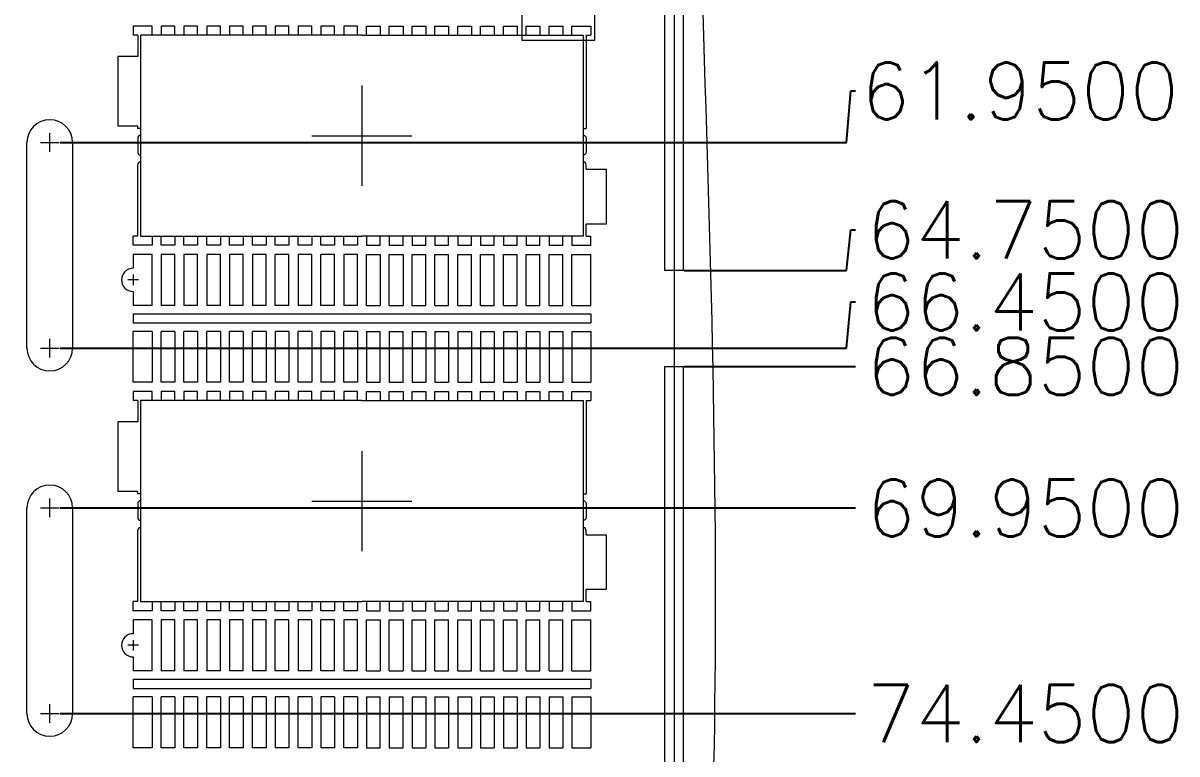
# Model space of a CAD drawing. Extents: x -683 to -626, y -6 to 110.
# Drawn here: x -651.77 to -626.48, y 17.31 to 33.31 of the extents above; entities that cross this region are included whole.
import ezdxf

# ---------------------------------------------------------------- set-up
doc = ezdxf.new("R2010")
doc.units = 0
doc.linetypes.add('CENTER', pattern=[50.8, 31.75, -6.35, 6.35, -6.35])
doc.linetypes.add('PHANTOM', pattern=[63.5, 31.75, -6.35, 6.35, -6.35, 6.35, -6.35])
doc.layers.get('Defpoints').update_dxf_attribs({"lineweight": 0})
for name, color, linetype, lineweight in [('CEN', 3, 'CENTER', 0), ('D Frame', 7, 'Continuous', 0), ('dim', 255, 'Continuous', 0), ('hid', 5, 'Continuous', 0), ('PKG', 6, 'PHANTOM', 9)]:
    doc.layers.add(name, color=color, linetype=linetype, lineweight=lineweight)
doc.styles.add('BZ', font='simplex.shx')
doc.dimstyles.new('St2.ZB3', dxfattribs={"dimtxt": 1.25, "dimasz": 0.05, "dimexe": 0.03, "dimexo": 0.02, "dimgap": 0.03, "dimtad": 0, "dimdec": 4, "dimzin": 0, "dimdsep": 46, "dimtxsty": 'BZ', "dimcen": 0.03, "dimclrd": 7, "dimclre": 1, "dimadec": 0, "dimazin": 0, "dimtfac": 1, "dimtdec": 4, "dimtmove": 0, "dimatfit": 3, "dimfxl": 1, "dimtolj": 1, "dimtzin": 0, "dimarcsym": 0})

# ---------------------------------------------------------------- blocks, each defined once
blk = doc.blocks.new('*D53')
at = {"layer": 'Defpoints', "color": 0, "lineweight": 0, "transparency": 16777216}
for p in [(623.033, 388.95), (633.703, 311.366), (633.703, 297.012)]:
    blk.add_point(p, dxfattribs=at)
at = {"layer": 'dim', "color": 1, "lineweight": -2, "transparency": 16777216}
blk.add_line((633.703, 311.346), (633.703, 297.012), dxfattribs=at)
at = {"layer": 'dim', "color": 0, "transparency": 16777216, "insert": (633.703, 293.41), "char_height": 1.25, "attachment_point": 5, "rotation": 90, "style": 'BZ'}
blk.add_mtext('\\A1;10.6700', dxfattribs=at)
blk = doc.blocks.new('*D54')
at = {"layer": 'Defpoints', "color": 0, "lineweight": 0, "transparency": 16777216}
for p in [(623.033, 388.95), (639.053, 304.965), (639.053, 297.012)]:
    blk.add_point(p, dxfattribs=at)
at = {"layer": 'dim', "color": 1, "lineweight": -2, "transparency": 16777216}
blk.add_line((639.053, 304.945), (639.053, 297.012), dxfattribs=at)
at = {"layer": 'dim', "color": 0, "transparency": 16777216, "insert": (639.053, 293.41), "char_height": 1.25, "attachment_point": 5, "rotation": 90, "style": 'BZ'}
blk.add_mtext('\\A1;16.0200', dxfattribs=at)
blk = doc.blocks.new('*D55')
at = {"layer": 'Defpoints', "color": 0, "lineweight": 0, "transparency": 16777216}
for p in [(623.033, 388.95), (643.053, 305.11), (643.053, 297.012)]:
    blk.add_point(p, dxfattribs=at)
at = {"layer": 'dim', "color": 1, "lineweight": -2, "transparency": 16777216}
blk.add_line((643.053, 305.09), (643.053, 297.012), dxfattribs=at)
at = {"layer": 'dim', "color": 0, "transparency": 16777216, "insert": (643.053, 293.291), "char_height": 1.25, "attachment_point": 5, "rotation": 90, "style": 'BZ'}
blk.add_mtext('\\A1;20.0200', dxfattribs=at)
blk = doc.blocks.new('*D80')
at = {"layer": 'Defpoints', "color": 0, "lineweight": 0, "transparency": 16777216}
for p in [(623.033, 388.95), (649.868, 328.13), (632.418, 327)]:
    blk.add_point(p, dxfattribs=at)
at = {"layer": 'dim', "color": 1, "lineweight": -2, "transparency": 16777216}
for p, q in [((649.668, 327), (649.768, 328.13)), ((649.768, 328.13), (649.868, 328.13)), ((632.438, 327), (649.668, 327))]:
    blk.add_line(p, q, dxfattribs=at)
at = {"layer": 'dim', "color": 0, "transparency": 16777216, "insert": (653.469, 328.13), "char_height": 1.25, "attachment_point": 5, "style": 'BZ'}
blk.add_mtext('\\A1;61.9500', dxfattribs=at)
blk = doc.blocks.new('*D81')
at = {"layer": 'Defpoints', "color": 0, "lineweight": 0, "transparency": 16777216}
for p in [(623.033, 388.95), (649.868, 325.088), (646.093, 324.2)]:
    blk.add_point(p, dxfattribs=at)
at = {"layer": 'dim', "color": 1, "lineweight": -2, "transparency": 16777216}
for p, q in [((649.668, 324.2), (649.768, 325.088)), ((649.768, 325.088), (649.868, 325.088)), ((646.113, 324.2), (649.668, 324.2))]:
    blk.add_line(p, q, dxfattribs=at)
at = {"layer": 'dim', "color": 0, "transparency": 16777216, "insert": (653.589, 325.088), "char_height": 1.25, "attachment_point": 5, "style": 'BZ'}
blk.add_mtext('\\A1;64.7500', dxfattribs=at)
blk = doc.blocks.new('*D82')
at = {"layer": 'Defpoints', "color": 0, "lineweight": 0, "transparency": 16777216}
for p in [(623.033, 388.95), (649.868, 323.511), (632.418, 322.5)]:
    blk.add_point(p, dxfattribs=at)
at = {"layer": 'dim', "color": 1, "lineweight": -2, "transparency": 16777216}
for p, q in [((649.668, 322.5), (649.768, 323.511)), ((649.768, 323.511), (649.868, 323.511)), ((632.438, 322.5), (649.668, 322.5))]:
    blk.add_line(p, q, dxfattribs=at)
at = {"layer": 'dim', "color": 0, "transparency": 16777216, "insert": (653.589, 323.511), "char_height": 1.25, "attachment_point": 5, "style": 'BZ'}
blk.add_mtext('\\A1;66.4500', dxfattribs=at)
blk = doc.blocks.new('*D83')
at = {"layer": 'Defpoints', "color": 0, "lineweight": 0, "transparency": 16777216}
for p in [(623.033, 388.95), (646.093, 322.1), (649.868, 322.1)]:
    blk.add_point(p, dxfattribs=at)
at = {"layer": 'dim', "color": 1, "lineweight": -2, "transparency": 16777216}
blk.add_line((646.113, 322.1), (649.868, 322.1), dxfattribs=at)
at = {"layer": 'dim', "color": 0, "transparency": 16777216, "insert": (653.589, 322.1), "char_height": 1.25, "attachment_point": 5, "style": 'BZ'}
blk.add_mtext('\\A1;66.8500', dxfattribs=at)
blk = doc.blocks.new('*D84')
at = {"layer": 'Defpoints', "color": 0, "lineweight": 0, "transparency": 16777216}
for p in [(623.033, 388.95), (632.418, 319), (649.868, 319)]:
    blk.add_point(p, dxfattribs=at)
at = {"layer": 'dim', "color": 1, "lineweight": -2, "transparency": 16777216}
blk.add_line((632.438, 319), (649.868, 319), dxfattribs=at)
at = {"layer": 'dim', "color": 0, "transparency": 16777216, "insert": (653.589, 319), "char_height": 1.25, "attachment_point": 5, "style": 'BZ'}
blk.add_mtext('\\A1;69.9500', dxfattribs=at)
blk = doc.blocks.new('*D85')
at = {"layer": 'Defpoints', "color": 0, "lineweight": 0, "transparency": 16777216}
for p in [(623.033, 388.95), (632.418, 314.5), (649.868, 314.5)]:
    blk.add_point(p, dxfattribs=at)
at = {"layer": 'dim', "color": 1, "lineweight": -2, "transparency": 16777216}
blk.add_line((632.438, 314.5), (649.868, 314.5), dxfattribs=at)
at = {"layer": 'dim', "color": 0, "transparency": 16777216, "insert": (653.589, 314.5), "char_height": 1.25, "attachment_point": 5, "style": 'BZ'}
blk.add_mtext('\\A1;74.4500', dxfattribs=at)
blk = doc.blocks.new('*D86')
at = {"layer": 'Defpoints', "color": 0, "lineweight": 0, "transparency": 16777216}
for p in [(623.033, 388.95), (649.868, 309.318), (632.418, 308)]:
    blk.add_point(p, dxfattribs=at)
at = {"layer": 'dim', "color": 1, "lineweight": -2, "transparency": 16777216}
for p, q in [((649.668, 308), (649.768, 309.318)), ((649.768, 309.318), (649.868, 309.318)), ((632.438, 308), (649.668, 308))]:
    blk.add_line(p, q, dxfattribs=at)
at = {"layer": 'dim', "color": 0, "transparency": 16777216, "insert": (653.589, 309.318), "char_height": 1.25, "attachment_point": 5, "style": 'BZ'}
blk.add_mtext('\\A1;80.9500', dxfattribs=at)
blk = doc.blocks.new('*D87')
at = {"layer": 'Defpoints', "color": 0, "lineweight": 0, "transparency": 16777216}
for p in [(623.033, 388.95), (632.418, 311), (649.868, 311)]:
    blk.add_point(p, dxfattribs=at)
at = {"layer": 'dim', "color": 1, "lineweight": -2, "transparency": 16777216}
blk.add_line((632.438, 311), (649.868, 311), dxfattribs=at)
at = {"layer": 'dim', "color": 0, "transparency": 16777216, "insert": (653.589, 311), "char_height": 1.25, "attachment_point": 5, "style": 'BZ'}
blk.add_mtext('\\A1;77.9500', dxfattribs=at)
blk = doc.blocks.new('*D88')
at = {"layer": 'Defpoints', "color": 0, "lineweight": 0, "transparency": 16777216}
for p in [(623.033, 388.95), (646.093, 307.05), (649.868, 307.05)]:
    blk.add_point(p, dxfattribs=at)
at = {"layer": 'dim', "color": 1, "lineweight": -2, "transparency": 16777216}
blk.add_line((646.113, 307.05), (649.868, 307.05), dxfattribs=at)
at = {"layer": 'dim', "color": 0, "transparency": 16777216, "insert": (653.469, 307.05), "char_height": 1.25, "attachment_point": 5, "style": 'BZ'}
blk.add_mtext('\\A1;81.9000', dxfattribs=at)

msp = doc.modelspace()

# ---------------------------------------------------------------- linework, layer by layer
at = {"layer": 'CEN', "linetype": 'ByBlock'}
msp.add_line((-637.50085, 94.34406), (-637.50085, 7.34406), dxfattribs=at)
at = {"layer": 'CEN'}
for p, q in [((-644.34085, 31.93944), (-644.34085, 29.74869)), ((-651.18085, 30.48922), (-651.18085, 30.8989)), ((-645.43622, 30.84406), (-643.24547, 30.84406)), ((-651.38569, 30.69406), (-650.976, 30.69406)), ((-649.23935, 27.68656), (-649.46935, 27.68656)), ((-649.35435, 27.80156), (-649.35435, 27.57156)), ((-651.18085, 25.98922), (-651.18085, 26.3989)), ((-651.38569, 26.19406), (-650.976, 26.19406)), ((-644.34085, 23.93944), (-644.34085, 21.74869)), ((-651.18085, 22.48922), (-651.18085, 22.8989)), ((-645.43622, 22.84406), (-643.24547, 22.84406)), ((-651.38569, 22.69406), (-650.976, 22.69406)), ((-649.35435, 19.80156), (-649.35435, 19.57156)), ((-649.23935, 19.68656), (-649.46935, 19.68656)), ((-651.18085, 17.98922), (-651.18085, 18.3989)), ((-651.38569, 18.19406), (-650.976, 18.19406))]:
    msp.add_line(p, q, dxfattribs=at)
at = {"layer": 'D Frame'}
for p, q in [((-649.35435, 33.24406), (-649.35435, 33.04406)), ((-648.94085, 33.24406), (-649.35435, 33.24406)), ((-648.94085, 33.04406), (-648.94085, 33.24406)), ((-648.44085, 33.24406), (-648.74085, 33.24406)), ((-648.74085, 33.24406), (-648.74085, 33.04406)), ((-648.44085, 33.04406), (-648.44085, 33.24406)), ((-647.94085, 33.24406), (-648.24085, 33.24406)), ((-648.24085, 33.24406), (-648.24085, 33.04406)), ((-647.94085, 33.04406), (-647.94085, 33.24406)), ((-647.44085, 33.24406), (-647.74085, 33.24406)), ((-647.74085, 33.24406), (-647.74085, 33.04406)), ((-647.44085, 33.04406), (-647.44085, 33.24406)), ((-646.94085, 33.24406), (-647.24085, 33.24406)), ((-647.24085, 33.24406), (-647.24085, 33.04406)), ((-646.94085, 33.04406), (-646.94085, 33.24406)), ((-646.44085, 33.24406), (-646.74085, 33.24406)), ((-646.74085, 33.24406), (-646.74085, 33.04406)), ((-646.44085, 33.04406), (-646.44085, 33.24406)), ((-645.94085, 33.24406), (-646.24085, 33.24406)), ((-646.24085, 33.24406), (-646.24085, 33.04406)), ((-645.94085, 33.04406), (-645.94085, 33.24406)), ((-645.44085, 33.24406), (-645.74085, 33.24406)), ((-645.74085, 33.24406), (-645.74085, 33.04406)), ((-645.44085, 33.04406), (-645.44085, 33.24406)), ((-644.94085, 33.24406), (-645.24085, 33.24406)), ((-645.24085, 33.24406), (-645.24085, 33.04406)), ((-644.94085, 33.04406), (-644.94085, 33.24406)), ((-644.44085, 33.24406), (-644.74085, 33.24406)), ((-644.74085, 33.24406), (-644.74085, 33.04406)), ((-644.44085, 33.04406), (-644.44085, 33.24406)), ((-644.24085, 33.04406), (-644.24085, 33.24406)), ((-644.24085, 33.24406), (-643.94085, 33.24406)), ((-643.94085, 33.24406), (-643.94085, 33.04406)), ((-643.74085, 33.04406), (-643.74085, 33.24406)), ((-643.74085, 33.24406), (-643.44085, 33.24406)), ((-643.44085, 33.24406), (-643.44085, 33.04406)), ((-643.24085, 33.04406), (-643.24085, 33.24406)), ((-643.24085, 33.24406), (-642.94085, 33.24406)), ((-642.94085, 33.24406), (-642.94085, 33.04406)), ((-642.74085, 33.04406), (-642.74085, 33.24406)), ((-642.74085, 33.24406), (-642.44085, 33.24406)), ((-642.44085, 33.24406), (-642.44085, 33.04406)), ((-642.24085, 33.04406), (-642.24085, 33.24406)), ((-642.24085, 33.24406), (-641.94085, 33.24406)), ((-641.94085, 33.24406), (-641.94085, 33.04406)), ((-641.74085, 33.04406), (-641.74085, 33.24406)), ((-641.74085, 33.24406), (-641.44085, 33.24406)), ((-641.44085, 33.24406), (-641.44085, 33.04406)), ((-641.24085, 33.04406), (-641.24085, 33.24406)), ((-641.24085, 33.24406), (-640.94085, 33.24406)), ((-640.94085, 33.24406), (-640.94085, 33.04406)), ((-640.74085, 33.04406), (-640.74085, 33.24406)), ((-640.74085, 33.24406), (-640.44085, 33.24406)), ((-640.44085, 33.24406), (-640.44085, 33.04406)), ((-640.24085, 33.04406), (-640.24085, 33.24406)), ((-640.24085, 33.24406), (-639.94085, 33.24406)), ((-639.94085, 33.24406), (-639.94085, 33.04406)), ((-639.74085, 33.04406), (-639.74085, 33.24406)), ((-639.74085, 33.24406), (-639.32735, 33.24406)), ((-639.32735, 33.24406), (-639.32735, 33.04406)), ((-649.25435, 33.04406), (-649.35435, 33.04406)), ((-649.25435, 33.04406), (-649.25435, 32.58006)), ((-639.42735, 33.04406), (-639.32735, 33.04406)), ((-639.42735, 33.04406), (-639.42735, 31.00406)), ((-649.25435, 32.58006), (-649.69085, 32.58006)), ((-649.69085, 32.58006), (-649.69085, 31.06006)), ((-649.69085, 31.06006), (-649.25435, 31.06006)), ((-649.25435, 31.00406), (-649.25435, 31.06006)), ((-649.19085, 31.00406), (-649.25435, 31.00406)), ((-639.49085, 31.00406), (-639.42735, 31.00406)), ((-649.25435, 28.64406), (-649.25435, 30.19906)), ((-639.42735, 30.10806), (-639.42735, 30.19906)), ((-639.42735, 30.10806), (-638.99085, 30.10806)), ((-638.99085, 30.10806), (-638.99085, 28.90806)), ((-638.99085, 28.90806), (-639.42735, 28.90806)), ((-639.42735, 28.64406), (-639.42735, 28.90806)), ((-649.25435, 28.64406), (-649.35435, 28.64406)), ((-649.35435, 28.44406), (-649.35435, 28.64406)), ((-648.94085, 28.64406), (-648.94085, 28.44406)), ((-648.74085, 28.44406), (-648.74085, 28.64406)), ((-648.44085, 28.64406), (-648.44085, 28.44406)), ((-648.24085, 28.44406), (-648.24085, 28.64406)), ((-647.94085, 28.64406), (-647.94085, 28.44406)), ((-647.74085, 28.44406), (-647.74085, 28.64406)), ((-647.44085, 28.64406), (-647.44085, 28.44406)), ((-647.24085, 28.44406), (-647.24085, 28.64406)), ((-646.94085, 28.64406), (-646.94085, 28.44406)), ((-646.74085, 28.44406), (-646.74085, 28.64406)), ((-646.44085, 28.64406), (-646.44085, 28.44406)), ((-646.24085, 28.44406), (-646.24085, 28.64406)), ((-645.94085, 28.64406), (-645.94085, 28.44406)), ((-645.74085, 28.44406), (-645.74085, 28.64406)), ((-645.44085, 28.64406), (-645.44085, 28.44406)), ((-645.24085, 28.44406), (-645.24085, 28.64406)), ((-644.94085, 28.64406), (-644.94085, 28.44406)), ((-644.74085, 28.44406), (-644.74085, 28.64406)), ((-644.44085, 28.64406), (-644.44085, 28.44406)), ((-644.24085, 28.64406), (-644.24085, 28.44406)), ((-643.94085, 28.44406), (-643.94085, 28.64406)), ((-643.74085, 28.64406), (-643.74085, 28.44406)), ((-643.44085, 28.44406), (-643.44085, 28.64406)), ((-643.24085, 28.64406), (-643.24085, 28.44406)), ((-642.94085, 28.44406), (-642.94085, 28.64406)), ((-642.74085, 28.64406), (-642.74085, 28.44406)), ((-642.44085, 28.44406), (-642.44085, 28.64406)), ((-642.24085, 28.64406), (-642.24085, 28.44406)), ((-641.94085, 28.44406), (-641.94085, 28.64406)), ((-641.74085, 28.64406), (-641.74085, 28.44406)), ((-641.44085, 28.44406), (-641.44085, 28.64406)), ((-641.24085, 28.64406), (-641.24085, 28.44406)), ((-640.94085, 28.44406), (-640.94085, 28.64406)), ((-640.74085, 28.64406), (-640.74085, 28.44406)), ((-640.44085, 28.44406), (-640.44085, 28.64406)), ((-640.24085, 28.64406), (-640.24085, 28.44406)), ((-639.94085, 28.44406), (-639.94085, 28.64406)), ((-639.74085, 28.64406), (-639.74085, 28.44406)), ((-639.42735, 28.64406), (-639.32735, 28.64406)), ((-639.32735, 28.44406), (-639.32735, 28.64406)), ((-648.94085, 28.44406), (-649.35435, 28.44406)), ((-648.44085, 28.44406), (-648.74085, 28.44406)), ((-647.94085, 28.44406), (-648.24085, 28.44406)), ((-647.44085, 28.44406), (-647.74085, 28.44406)), ((-646.94085, 28.44406), (-647.24085, 28.44406)), ((-646.44085, 28.44406), (-646.74085, 28.44406)), ((-645.94085, 28.44406), (-646.24085, 28.44406)), ((-645.44085, 28.44406), (-645.74085, 28.44406)), ((-644.94085, 28.44406), (-645.24085, 28.44406)), ((-644.44085, 28.44406), (-644.74085, 28.44406)), ((-644.24085, 28.44406), (-643.94085, 28.44406)), ((-643.74085, 28.44406), (-643.44085, 28.44406)), ((-643.24085, 28.44406), (-642.94085, 28.44406)), ((-642.74085, 28.44406), (-642.44085, 28.44406)), ((-642.24085, 28.44406), (-641.94085, 28.44406)), ((-641.74085, 28.44406), (-641.44085, 28.44406)), ((-641.24085, 28.44406), (-640.94085, 28.44406)), ((-640.74085, 28.44406), (-640.44085, 28.44406)), ((-640.24085, 28.44406), (-639.94085, 28.44406)), ((-639.74085, 28.44406), (-639.32735, 28.44406)), ((-648.94085, 28.24406), (-649.35435, 28.24406)), ((-649.35435, 28.24406), (-649.35435, 27.94056)), ((-648.94085, 27.12906), (-648.94085, 28.24406)), ((-648.44085, 28.24406), (-648.74085, 28.24406)), ((-648.74085, 28.24406), (-648.74085, 27.12906)), ((-648.44085, 27.12906), (-648.44085, 28.24406)), ((-647.94085, 28.24406), (-648.24085, 28.24406)), ((-648.24085, 28.24406), (-648.24085, 27.12906)), ((-647.94085, 27.12906), (-647.94085, 28.24406)), ((-647.44085, 28.24406), (-647.74085, 28.24406)), ((-647.74085, 28.24406), (-647.74085, 27.12906)), ((-647.44085, 27.12906), (-647.44085, 28.24406)), ((-646.94085, 28.24406), (-647.24085, 28.24406)), ((-647.24085, 28.24406), (-647.24085, 27.12906)), ((-646.94085, 27.12906), (-646.94085, 28.24406)), ((-646.44085, 28.24406), (-646.74085, 28.24406)), ((-646.74085, 28.24406), (-646.74085, 27.12906)), ((-646.44085, 27.12906), (-646.44085, 28.24406)), ((-645.94085, 28.24406), (-646.24085, 28.24406)), ((-646.24085, 27.12906), (-646.24085, 28.24406)), ((-645.94085, 27.12906), (-645.94085, 28.24406)), ((-645.44085, 28.24406), (-645.74085, 28.24406)), ((-645.74085, 28.24406), (-645.74085, 27.12906)), ((-645.44085, 27.12906), (-645.44085, 28.24406)), ((-644.94085, 28.24406), (-645.24085, 28.24406)), ((-645.24085, 27.12906), (-645.24085, 28.24406)), ((-644.94085, 27.12906), (-644.94085, 28.24406)), ((-644.44085, 28.24406), (-644.74085, 28.24406)), ((-644.74085, 28.24406), (-644.74085, 27.12906)), ((-644.44085, 27.12906), (-644.44085, 28.24406)), ((-644.24085, 28.24406), (-643.94085, 28.24406)), ((-644.24085, 27.12906), (-644.24085, 28.24406)), ((-643.94085, 28.24406), (-643.94085, 27.12906)), ((-643.74085, 28.24406), (-643.44085, 28.24406)), ((-643.74085, 27.12906), (-643.74085, 28.24406)), ((-643.44085, 28.24406), (-643.44085, 27.12906)), ((-643.24085, 28.24406), (-642.94085, 28.24406)), ((-643.24085, 27.12906), (-643.24085, 28.24406)), ((-642.94085, 27.12906), (-642.94085, 28.24406)), ((-642.74085, 28.24406), (-642.44085, 28.24406)), ((-642.74085, 27.12906), (-642.74085, 28.24406)), ((-642.44085, 27.12906), (-642.44085, 28.24406)), ((-642.24085, 28.24406), (-641.94085, 28.24406)), ((-642.24085, 27.12906), (-642.24085, 28.24406)), ((-641.94085, 27.12906), (-641.94085, 28.24406)), ((-641.74085, 28.24406), (-641.44085, 28.24406)), ((-641.74085, 27.12906), (-641.74085, 28.24406)), ((-641.44085, 27.12906), (-641.44085, 28.24406)), ((-641.24085, 28.24406), (-640.94085, 28.24406)), ((-641.24085, 27.12906), (-641.24085, 28.24406)), ((-640.94085, 27.12906), (-640.94085, 28.24406)), ((-640.74085, 28.24406), (-640.44085, 28.24406)), ((-640.74085, 27.12906), (-640.74085, 28.24406)), ((-640.44085, 27.12906), (-640.44085, 28.24406)), ((-640.24085, 28.24406), (-639.94085, 28.24406)), ((-640.24085, 27.12906), (-640.24085, 28.24406)), ((-639.94085, 27.12906), (-639.94085, 28.24406)), ((-639.74085, 28.24406), (-639.32735, 28.24406)), ((-639.74085, 27.12906), (-639.74085, 28.24406)), ((-639.32735, 27.12906), (-639.32735, 28.24406)), ((-649.35435, 27.43256), (-649.35435, 27.12906)), ((-648.94085, 27.12906), (-649.35435, 27.12906)), ((-648.44085, 27.12906), (-648.74085, 27.12906)), ((-647.94085, 27.12906), (-648.24085, 27.12906)), ((-647.44085, 27.12906), (-647.74085, 27.12906)), ((-646.94085, 27.12906), (-647.24085, 27.12906)), ((-646.44085, 27.12906), (-646.74085, 27.12906)), ((-645.94085, 27.12906), (-646.24085, 27.12906)), ((-645.44085, 27.12906), (-645.74085, 27.12906)), ((-644.94085, 27.12906), (-645.24085, 27.12906)), ((-644.44085, 27.12906), (-644.74085, 27.12906)), ((-644.24085, 27.12906), (-643.94085, 27.12906)), ((-643.74085, 27.12906), (-643.44085, 27.12906)), ((-643.24085, 27.12906), (-642.94085, 27.12906)), ((-642.74085, 27.12906), (-642.44085, 27.12906)), ((-642.24085, 27.12906), (-641.94085, 27.12906)), ((-641.74085, 27.12906), (-641.44085, 27.12906)), ((-641.24085, 27.12906), (-640.94085, 27.12906)), ((-640.74085, 27.12906), (-640.44085, 27.12906)), ((-640.24085, 27.12906), (-639.94085, 27.12906)), ((-639.74085, 27.12906), (-639.32735, 27.12906)), ((-649.35435, 26.94406), (-639.32735, 26.94406)), ((-649.35435, 26.94406), (-649.35435, 26.74406)), ((-639.32735, 26.94406), (-639.32735, 26.74406)), ((-649.35435, 26.74406), (-639.32735, 26.74406)), ((-649.35435, 25.44406), (-649.35435, 26.55906)), ((-648.94085, 26.55906), (-649.35435, 26.55906)), ((-648.94085, 26.55906), (-648.94085, 25.44406)), ((-648.44085, 26.55906), (-648.74085, 26.55906)), ((-648.74085, 25.44406), (-648.74085, 26.55906)), ((-648.44085, 26.55906), (-648.44085, 25.44406)), ((-647.94085, 26.55906), (-648.24085, 26.55906)), ((-648.24085, 25.44406), (-648.24085, 26.55906)), ((-647.94085, 26.55906), (-647.94085, 25.44406)), ((-647.44085, 26.55906), (-647.74085, 26.55906)), ((-647.74085, 25.44406), (-647.74085, 26.55906)), ((-647.44085, 26.55906), (-647.44085, 25.44406)), ((-646.94085, 26.55906), (-647.24085, 26.55906)), ((-647.24085, 25.44406), (-647.24085, 26.55906)), ((-646.94085, 26.55906), (-646.94085, 25.44406)), ((-646.44085, 26.55906), (-646.74085, 26.55906)), ((-646.74085, 25.44406), (-646.74085, 26.55906)), ((-646.44085, 26.55906), (-646.44085, 25.44406)), ((-645.94085, 26.55906), (-646.24085, 26.55906)), ((-646.24085, 26.55906), (-646.24085, 25.44406)), ((-645.94085, 26.55906), (-645.94085, 25.44406)), ((-645.44085, 26.55906), (-645.74085, 26.55906)), ((-645.74085, 25.44406), (-645.74085, 26.55906)), ((-645.44085, 26.55906), (-645.44085, 25.44406)), ((-644.94085, 26.55906), (-645.24085, 26.55906)), ((-645.24085, 26.55906), (-645.24085, 25.44406)), ((-644.94085, 26.55906), (-644.94085, 25.44406)), ((-644.44085, 26.55906), (-644.74085, 26.55906)), ((-644.74085, 25.44406), (-644.74085, 26.55906)), ((-644.44085, 26.55906), (-644.44085, 25.44406)), ((-644.24085, 26.55906), (-643.94085, 26.55906)), ((-644.24085, 26.55906), (-644.24085, 25.44406)), ((-643.94085, 25.44406), (-643.94085, 26.55906)), ((-643.74085, 26.55906), (-643.44085, 26.55906)), ((-643.74085, 26.55906), (-643.74085, 25.44406)), ((-643.44085, 25.44406), (-643.44085, 26.55906)), ((-643.24085, 26.55906), (-642.94085, 26.55906)), ((-643.24085, 26.55906), (-643.24085, 25.44406)), ((-642.94085, 26.55906), (-642.94085, 25.44406)), ((-642.74085, 26.55906), (-642.44085, 26.55906)), ((-642.74085, 26.55906), (-642.74085, 25.44406)), ((-642.44085, 26.55906), (-642.44085, 25.44406)), ((-642.24085, 26.55906), (-641.94085, 26.55906)), ((-642.24085, 26.55906), (-642.24085, 25.44406)), ((-641.94085, 26.55906), (-641.94085, 25.44406)), ((-641.74085, 26.55906), (-641.44085, 26.55906)), ((-641.74085, 26.55906), (-641.74085, 25.44406)), ((-641.44085, 26.55906), (-641.44085, 25.44406)), ((-641.24085, 26.55906), (-640.94085, 26.55906)), ((-641.24085, 26.55906), (-641.24085, 25.44406)), ((-640.94085, 26.55906), (-640.94085, 25.44406)), ((-640.74085, 26.55906), (-640.44085, 26.55906)), ((-640.74085, 26.55906), (-640.74085, 25.44406)), ((-640.44085, 26.55906), (-640.44085, 25.44406)), ((-640.24085, 26.55906), (-639.94085, 26.55906)), ((-640.24085, 26.55906), (-640.24085, 25.44406)), ((-639.94085, 26.55906), (-639.94085, 25.44406)), ((-639.74085, 26.55906), (-639.32735, 26.55906)), ((-639.74085, 26.55906), (-639.74085, 25.44406)), ((-639.32735, 26.55906), (-639.32735, 25.44406)), ((-648.94085, 25.44406), (-649.35435, 25.44406)), ((-648.44085, 25.44406), (-648.74085, 25.44406)), ((-647.94085, 25.44406), (-648.24085, 25.44406)), ((-647.44085, 25.44406), (-647.74085, 25.44406)), ((-646.94085, 25.44406), (-647.24085, 25.44406)), ((-646.44085, 25.44406), (-646.74085, 25.44406)), ((-645.94085, 25.44406), (-646.24085, 25.44406)), ((-645.44085, 25.44406), (-645.74085, 25.44406)), ((-644.94085, 25.44406), (-645.24085, 25.44406)), ((-644.44085, 25.44406), (-644.74085, 25.44406)), ((-644.24085, 25.44406), (-643.94085, 25.44406)), ((-643.74085, 25.44406), (-643.44085, 25.44406)), ((-643.24085, 25.44406), (-642.94085, 25.44406)), ((-642.74085, 25.44406), (-642.44085, 25.44406)), ((-642.24085, 25.44406), (-641.94085, 25.44406)), ((-641.74085, 25.44406), (-641.44085, 25.44406)), ((-641.24085, 25.44406), (-640.94085, 25.44406)), ((-640.74085, 25.44406), (-640.44085, 25.44406)), ((-640.24085, 25.44406), (-639.94085, 25.44406)), ((-639.74085, 25.44406), (-639.32735, 25.44406)), ((-649.35435, 25.24406), (-649.35435, 25.04406)), ((-648.94085, 25.24406), (-649.35435, 25.24406)), ((-649.25435, 25.04406), (-649.35435, 25.04406)), ((-649.25435, 25.04406), (-649.25435, 24.58006)), ((-648.94085, 25.04406), (-648.94085, 25.24406)), ((-648.44085, 25.24406), (-648.74085, 25.24406)), ((-648.74085, 25.24406), (-648.74085, 25.04406)), ((-648.44085, 25.04406), (-648.44085, 25.24406)), ((-647.94085, 25.24406), (-648.24085, 25.24406)), ((-648.24085, 25.24406), (-648.24085, 25.04406)), ((-647.94085, 25.04406), (-647.94085, 25.24406)), ((-647.44085, 25.24406), (-647.74085, 25.24406)), ((-647.74085, 25.24406), (-647.74085, 25.04406)), ((-647.44085, 25.04406), (-647.44085, 25.24406)), ((-646.94085, 25.24406), (-647.24085, 25.24406)), ((-647.24085, 25.24406), (-647.24085, 25.04406)), ((-646.94085, 25.04406), (-646.94085, 25.24406)), ((-646.44085, 25.24406), (-646.74085, 25.24406)), ((-646.74085, 25.24406), (-646.74085, 25.04406)), ((-646.44085, 25.04406), (-646.44085, 25.24406)), ((-645.94085, 25.24406), (-646.24085, 25.24406)), ((-646.24085, 25.24406), (-646.24085, 25.04406)), ((-645.94085, 25.04406), (-645.94085, 25.24406)), ((-645.44085, 25.24406), (-645.74085, 25.24406)), ((-645.74085, 25.24406), (-645.74085, 25.04406)), ((-645.44085, 25.04406), (-645.44085, 25.24406)), ((-644.94085, 25.24406), (-645.24085, 25.24406)), ((-645.24085, 25.24406), (-645.24085, 25.04406)), ((-644.94085, 25.04406), (-644.94085, 25.24406)), ((-644.44085, 25.24406), (-644.74085, 25.24406)), ((-644.74085, 25.24406), (-644.74085, 25.04406)), ((-644.44085, 25.04406), (-644.44085, 25.24406)), ((-644.24085, 25.04406), (-644.24085, 25.24406)), ((-644.24085, 25.24406), (-643.94085, 25.24406)), ((-643.94085, 25.24406), (-643.94085, 25.04406)), ((-643.74085, 25.04406), (-643.74085, 25.24406)), ((-643.74085, 25.24406), (-643.44085, 25.24406)), ((-643.44085, 25.24406), (-643.44085, 25.04406)), ((-643.24085, 25.04406), (-643.24085, 25.24406)), ((-643.24085, 25.24406), (-642.94085, 25.24406)), ((-642.94085, 25.24406), (-642.94085, 25.04406)), ((-642.74085, 25.04406), (-642.74085, 25.24406)), ((-642.74085, 25.24406), (-642.44085, 25.24406)), ((-642.44085, 25.24406), (-642.44085, 25.04406)), ((-642.24085, 25.04406), (-642.24085, 25.24406)), ((-642.24085, 25.24406), (-641.94085, 25.24406)), ((-641.94085, 25.24406), (-641.94085, 25.04406)), ((-641.74085, 25.04406), (-641.74085, 25.24406)), ((-641.74085, 25.24406), (-641.44085, 25.24406)), ((-641.44085, 25.24406), (-641.44085, 25.04406)), ((-641.24085, 25.04406), (-641.24085, 25.24406)), ((-641.24085, 25.24406), (-640.94085, 25.24406)), ((-640.94085, 25.24406), (-640.94085, 25.04406)), ((-640.74085, 25.04406), (-640.74085, 25.24406)), ((-640.74085, 25.24406), (-640.44085, 25.24406)), ((-640.44085, 25.24406), (-640.44085, 25.04406)), ((-640.24085, 25.04406), (-640.24085, 25.24406)), ((-640.24085, 25.24406), (-639.94085, 25.24406)), ((-639.94085, 25.24406), (-639.94085, 25.04406)), ((-639.74085, 25.04406), (-639.74085, 25.24406)), ((-639.74085, 25.24406), (-639.32735, 25.24406)), ((-639.42735, 25.04406), (-639.32735, 25.04406)), ((-639.42735, 25.04406), (-639.42735, 23.00406)), ((-639.32735, 25.24406), (-639.32735, 25.04406)), ((-649.25435, 24.58006), (-649.69085, 24.58006)), ((-649.69085, 24.58006), (-649.69085, 23.06006)), ((-649.69085, 23.06006), (-649.25435, 23.06006)), ((-649.25435, 23.00406), (-649.25435, 23.06006)), ((-649.19085, 23.00406), (-649.25435, 23.00406)), ((-639.49085, 23.00406), (-639.42735, 23.00406)), ((-649.25435, 20.64406), (-649.25435, 22.19906)), ((-639.42735, 22.10806), (-639.42735, 22.19906)), ((-639.42735, 22.10806), (-638.99085, 22.10806)), ((-638.99085, 22.10806), (-638.99085, 20.90806)), ((-638.99085, 20.90806), (-639.42735, 20.90806)), ((-639.42735, 20.64406), (-639.42735, 20.90806)), ((-649.25435, 20.64406), (-649.35435, 20.64406)), ((-649.35435, 20.44406), (-649.35435, 20.64406)), ((-648.94085, 20.64406), (-648.94085, 20.44406)), ((-648.74085, 20.44406), (-648.74085, 20.64406)), ((-648.44085, 20.64406), (-648.44085, 20.44406)), ((-648.24085, 20.44406), (-648.24085, 20.64406)), ((-647.94085, 20.64406), (-647.94085, 20.44406)), ((-647.74085, 20.44406), (-647.74085, 20.64406)), ((-647.44085, 20.64406), (-647.44085, 20.44406)), ((-647.24085, 20.44406), (-647.24085, 20.64406)), ((-646.94085, 20.64406), (-646.94085, 20.44406)), ((-646.74085, 20.44406), (-646.74085, 20.64406)), ((-646.44085, 20.64406), (-646.44085, 20.44406)), ((-646.24085, 20.44406), (-646.24085, 20.64406)), ((-645.94085, 20.64406), (-645.94085, 20.44406)), ((-645.74085, 20.44406), (-645.74085, 20.64406)), ((-645.44085, 20.64406), (-645.44085, 20.44406)), ((-645.24085, 20.44406), (-645.24085, 20.64406)), ((-644.94085, 20.64406), (-644.94085, 20.44406)), ((-644.74085, 20.44406), (-644.74085, 20.64406)), ((-644.44085, 20.64406), (-644.44085, 20.44406)), ((-644.24085, 20.64406), (-644.24085, 20.44406)), ((-643.94085, 20.44406), (-643.94085, 20.64406)), ((-643.74085, 20.64406), (-643.74085, 20.44406)), ((-643.44085, 20.44406), (-643.44085, 20.64406)), ((-643.24085, 20.64406), (-643.24085, 20.44406)), ((-642.94085, 20.44406), (-642.94085, 20.64406)), ((-642.74085, 20.64406), (-642.74085, 20.44406)), ((-642.44085, 20.44406), (-642.44085, 20.64406)), ((-642.24085, 20.64406), (-642.24085, 20.44406)), ((-641.94085, 20.44406), (-641.94085, 20.64406)), ((-641.74085, 20.64406), (-641.74085, 20.44406)), ((-641.44085, 20.44406), (-641.44085, 20.64406)), ((-641.24085, 20.64406), (-641.24085, 20.44406)), ((-640.94085, 20.44406), (-640.94085, 20.64406)), ((-640.74085, 20.64406), (-640.74085, 20.44406)), ((-640.44085, 20.44406), (-640.44085, 20.64406)), ((-640.24085, 20.64406), (-640.24085, 20.44406)), ((-639.94085, 20.44406), (-639.94085, 20.64406)), ((-639.74085, 20.64406), (-639.74085, 20.44406)), ((-639.42735, 20.64406), (-639.32735, 20.64406)), ((-639.32735, 20.44406), (-639.32735, 20.64406)), ((-648.94085, 20.44406), (-649.35435, 20.44406)), ((-648.94085, 20.24406), (-649.35435, 20.24406)), ((-649.35435, 20.24406), (-649.35435, 19.94056)), ((-648.94085, 19.12906), (-648.94085, 20.24406)), ((-648.44085, 20.44406), (-648.74085, 20.44406)), ((-648.44085, 20.24406), (-648.74085, 20.24406)), ((-648.74085, 20.24406), (-648.74085, 19.12906)), ((-648.44085, 19.12906), (-648.44085, 20.24406)), ((-647.94085, 20.44406), (-648.24085, 20.44406)), ((-647.94085, 20.24406), (-648.24085, 20.24406)), ((-648.24085, 20.24406), (-648.24085, 19.12906)), ((-647.94085, 19.12906), (-647.94085, 20.24406)), ((-647.44085, 20.44406), (-647.74085, 20.44406)), ((-647.44085, 20.24406), (-647.74085, 20.24406)), ((-647.74085, 20.24406), (-647.74085, 19.12906)), ((-647.44085, 19.12906), (-647.44085, 20.24406)), ((-646.94085, 20.44406), (-647.24085, 20.44406)), ((-646.94085, 20.24406), (-647.24085, 20.24406)), ((-647.24085, 20.24406), (-647.24085, 19.12906)), ((-646.94085, 19.12906), (-646.94085, 20.24406)), ((-646.44085, 20.44406), (-646.74085, 20.44406)), ((-646.44085, 20.24406), (-646.74085, 20.24406)), ((-646.74085, 20.24406), (-646.74085, 19.12906)), ((-646.44085, 19.12906), (-646.44085, 20.24406)), ((-645.94085, 20.44406), (-646.24085, 20.44406)), ((-645.94085, 20.24406), (-646.24085, 20.24406)), ((-646.24085, 19.12906), (-646.24085, 20.24406)), ((-645.94085, 19.12906), (-645.94085, 20.24406)), ((-645.44085, 20.44406), (-645.74085, 20.44406)), ((-645.44085, 20.24406), (-645.74085, 20.24406)), ((-645.74085, 20.24406), (-645.74085, 19.12906)), ((-645.44085, 19.12906), (-645.44085, 20.24406)), ((-644.94085, 20.44406), (-645.24085, 20.44406)), ((-644.94085, 20.24406), (-645.24085, 20.24406)), ((-645.24085, 19.12906), (-645.24085, 20.24406)), ((-644.94085, 19.12906), (-644.94085, 20.24406)), ((-644.44085, 20.44406), (-644.74085, 20.44406)), ((-644.44085, 20.24406), (-644.74085, 20.24406)), ((-644.74085, 20.24406), (-644.74085, 19.12906)), ((-644.44085, 19.12906), (-644.44085, 20.24406)), ((-644.24085, 20.44406), (-643.94085, 20.44406)), ((-644.24085, 20.24406), (-643.94085, 20.24406)), ((-644.24085, 19.12906), (-644.24085, 20.24406)), ((-643.94085, 20.24406), (-643.94085, 19.12906)), ((-643.74085, 20.44406), (-643.44085, 20.44406)), ((-643.74085, 20.24406), (-643.44085, 20.24406)), ((-643.74085, 19.12906), (-643.74085, 20.24406)), ((-643.44085, 20.24406), (-643.44085, 19.12906)), ((-643.24085, 20.44406), (-642.94085, 20.44406)), ((-643.24085, 20.24406), (-642.94085, 20.24406)), ((-643.24085, 19.12906), (-643.24085, 20.24406)), ((-642.94085, 19.12906), (-642.94085, 20.24406)), ((-642.74085, 20.44406), (-642.44085, 20.44406)), ((-642.74085, 20.24406), (-642.44085, 20.24406)), ((-642.74085, 19.12906), (-642.74085, 20.24406)), ((-642.44085, 19.12906), (-642.44085, 20.24406)), ((-642.24085, 20.44406), (-641.94085, 20.44406)), ((-642.24085, 20.24406), (-641.94085, 20.24406)), ((-642.24085, 19.12906), (-642.24085, 20.24406)), ((-641.94085, 19.12906), (-641.94085, 20.24406)), ((-641.74085, 20.44406), (-641.44085, 20.44406)), ((-641.74085, 20.24406), (-641.44085, 20.24406)), ((-641.74085, 19.12906), (-641.74085, 20.24406)), ((-641.44085, 19.12906), (-641.44085, 20.24406)), ((-641.24085, 20.44406), (-640.94085, 20.44406)), ((-641.24085, 20.24406), (-640.94085, 20.24406)), ((-641.24085, 19.12906), (-641.24085, 20.24406)), ((-640.94085, 19.12906), (-640.94085, 20.24406)), ((-640.74085, 20.44406), (-640.44085, 20.44406)), ((-640.74085, 20.24406), (-640.44085, 20.24406)), ((-640.74085, 19.12906), (-640.74085, 20.24406)), ((-640.44085, 19.12906), (-640.44085, 20.24406)), ((-640.24085, 20.44406), (-639.94085, 20.44406)), ((-640.24085, 20.24406), (-639.94085, 20.24406)), ((-640.24085, 19.12906), (-640.24085, 20.24406)), ((-639.94085, 19.12906), (-639.94085, 20.24406)), ((-639.74085, 20.44406), (-639.32735, 20.44406)), ((-639.74085, 20.24406), (-639.32735, 20.24406)), ((-639.74085, 19.12906), (-639.74085, 20.24406)), ((-639.32735, 19.12906), (-639.32735, 20.24406)), ((-649.35435, 19.43256), (-649.35435, 19.12906)), ((-648.94085, 19.12906), (-649.35435, 19.12906)), ((-648.44085, 19.12906), (-648.74085, 19.12906)), ((-647.94085, 19.12906), (-648.24085, 19.12906)), ((-647.44085, 19.12906), (-647.74085, 19.12906)), ((-646.94085, 19.12906), (-647.24085, 19.12906)), ((-646.44085, 19.12906), (-646.74085, 19.12906)), ((-645.94085, 19.12906), (-646.24085, 19.12906)), ((-645.44085, 19.12906), (-645.74085, 19.12906)), ((-644.94085, 19.12906), (-645.24085, 19.12906)), ((-644.44085, 19.12906), (-644.74085, 19.12906)), ((-644.24085, 19.12906), (-643.94085, 19.12906)), ((-643.74085, 19.12906), (-643.44085, 19.12906)), ((-643.24085, 19.12906), (-642.94085, 19.12906)), ((-642.74085, 19.12906), (-642.44085, 19.12906)), ((-642.24085, 19.12906), (-641.94085, 19.12906)), ((-641.74085, 19.12906), (-641.44085, 19.12906)), ((-641.24085, 19.12906), (-640.94085, 19.12906)), ((-640.74085, 19.12906), (-640.44085, 19.12906)), ((-640.24085, 19.12906), (-639.94085, 19.12906)), ((-639.74085, 19.12906), (-639.32735, 19.12906)), ((-649.35435, 18.94406), (-639.32735, 18.94406)), ((-649.35435, 18.94406), (-649.35435, 18.74406)), ((-649.35435, 18.74406), (-639.32735, 18.74406)), ((-639.32735, 18.94406), (-639.32735, 18.74406)), ((-648.94085, 18.55906), (-649.35435, 18.55906)), ((-649.35435, 17.44406), (-649.35435, 18.55906)), ((-648.94085, 18.55906), (-648.94085, 17.44406)), ((-648.44085, 18.55906), (-648.74085, 18.55906)), ((-648.74085, 17.44406), (-648.74085, 18.55906)), ((-648.44085, 18.55906), (-648.44085, 17.44406)), ((-647.94085, 18.55906), (-648.24085, 18.55906)), ((-648.24085, 17.44406), (-648.24085, 18.55906)), ((-647.94085, 18.55906), (-647.94085, 17.44406)), ((-647.44085, 18.55906), (-647.74085, 18.55906)), ((-647.74085, 17.44406), (-647.74085, 18.55906)), ((-647.44085, 18.55906), (-647.44085, 17.44406)), ((-646.94085, 18.55906), (-647.24085, 18.55906)), ((-647.24085, 17.44406), (-647.24085, 18.55906)), ((-646.94085, 18.55906), (-646.94085, 17.44406)), ((-646.44085, 18.55906), (-646.74085, 18.55906)), ((-646.74085, 17.44406), (-646.74085, 18.55906)), ((-646.44085, 18.55906), (-646.44085, 17.44406)), ((-645.94085, 18.55906), (-646.24085, 18.55906)), ((-646.24085, 18.55906), (-646.24085, 17.44406)), ((-645.94085, 18.55906), (-645.94085, 17.44406)), ((-645.44085, 18.55906), (-645.74085, 18.55906)), ((-645.74085, 17.44406), (-645.74085, 18.55906)), ((-645.44085, 18.55906), (-645.44085, 17.44406)), ((-644.94085, 18.55906), (-645.24085, 18.55906)), ((-645.24085, 18.55906), (-645.24085, 17.44406)), ((-644.94085, 18.55906), (-644.94085, 17.44406)), ((-644.44085, 18.55906), (-644.74085, 18.55906)), ((-644.74085, 17.44406), (-644.74085, 18.55906)), ((-644.44085, 18.55906), (-644.44085, 17.44406)), ((-644.24085, 18.55906), (-643.94085, 18.55906)), ((-644.24085, 18.55906), (-644.24085, 17.44406)), ((-643.94085, 17.44406), (-643.94085, 18.55906)), ((-643.74085, 18.55906), (-643.44085, 18.55906)), ((-643.74085, 18.55906), (-643.74085, 17.44406)), ((-643.44085, 17.44406), (-643.44085, 18.55906)), ((-643.24085, 18.55906), (-642.94085, 18.55906)), ((-643.24085, 18.55906), (-643.24085, 17.44406)), ((-642.94085, 18.55906), (-642.94085, 17.44406)), ((-642.74085, 18.55906), (-642.44085, 18.55906)), ((-642.74085, 18.55906), (-642.74085, 17.44406)), ((-642.44085, 18.55906), (-642.44085, 17.44406)), ((-642.24085, 18.55906), (-641.94085, 18.55906)), ((-642.24085, 18.55906), (-642.24085, 17.44406)), ((-641.94085, 18.55906), (-641.94085, 17.44406)), ((-641.74085, 18.55906), (-641.44085, 18.55906)), ((-641.74085, 18.55906), (-641.74085, 17.44406)), ((-641.44085, 18.55906), (-641.44085, 17.44406)), ((-641.24085, 18.55906), (-640.94085, 18.55906)), ((-641.24085, 18.55906), (-641.24085, 17.44406)), ((-640.94085, 18.55906), (-640.94085, 17.44406)), ((-640.74085, 18.55906), (-640.44085, 18.55906)), ((-640.74085, 18.55906), (-640.74085, 17.44406)), ((-640.44085, 18.55906), (-640.44085, 17.44406)), ((-640.24085, 18.55906), (-639.94085, 18.55906)), ((-640.24085, 18.55906), (-640.24085, 17.44406)), ((-639.94085, 18.55906), (-639.94085, 17.44406)), ((-639.74085, 18.55906), (-639.32735, 18.55906)), ((-639.74085, 18.55906), (-639.74085, 17.44406)), ((-639.32735, 18.55906), (-639.32735, 17.44406)), ((-648.94085, 17.44406), (-649.35435, 17.44406)), ((-648.44085, 17.44406), (-648.74085, 17.44406)), ((-647.94085, 17.44406), (-648.24085, 17.44406)), ((-647.44085, 17.44406), (-647.74085, 17.44406)), ((-646.94085, 17.44406), (-647.24085, 17.44406)), ((-646.44085, 17.44406), (-646.74085, 17.44406)), ((-645.94085, 17.44406), (-646.24085, 17.44406)), ((-645.44085, 17.44406), (-645.74085, 17.44406)), ((-644.94085, 17.44406), (-645.24085, 17.44406)), ((-644.44085, 17.44406), (-644.74085, 17.44406)), ((-644.24085, 17.44406), (-643.94085, 17.44406)), ((-643.74085, 17.44406), (-643.44085, 17.44406)), ((-643.24085, 17.44406), (-642.94085, 17.44406)), ((-642.74085, 17.44406), (-642.44085, 17.44406)), ((-642.24085, 17.44406), (-641.94085, 17.44406)), ((-641.74085, 17.44406), (-641.44085, 17.44406)), ((-641.24085, 17.44406), (-640.94085, 17.44406)), ((-640.74085, 17.44406), (-640.44085, 17.44406)), ((-640.24085, 17.44406), (-639.94085, 17.44406)), ((-639.74085, 17.44406), (-639.32735, 17.44406))]:
    msp.add_line(p, q, dxfattribs=at)
for points in [[(-649.19085, 30.85376, 0.38723206), (-649.25435, 30.78406), (-649.25435, 30.48906, 0.38723206), (-649.19085, 30.41936, 0.38723206)], [(-639.49085, 30.85376, -0.38723206), (-639.42735, 30.78406), (-639.42735, 30.48906, -0.38723206), (-639.49085, 30.41936, -0.38723206)], [(-649.19085, 22.85376, 0.38723206), (-649.25435, 22.78406), (-649.25435, 22.48906, 0.38723206), (-649.19085, 22.41936, 0.38723206)], [(-639.49085, 22.85376, -0.38723206), (-639.42735, 22.78406), (-639.42735, 22.48906, -0.38723206), (-639.49085, 22.41936, -0.38723206)]]:
    msp.add_lwpolyline(points, format="xyb", dxfattribs=at)
at = {"layer": 'D Frame', "linetype": 'Continuous'}
for points in [[(-637.30085, 41.79406, 0), (-637.30085, 27.89406, 0), (-637.70085, 27.89406, 0), (-637.70085, 41.79406, 0), (-637.30085, 41.79406, 0)], [(-651.68085, 26.19406, 0), (-651.68085, 30.69406, 0)], [(-650.68085, 30.69406, 0), (-650.68085, 26.19406, 0)], [(-637.30085, 25.79406, 0), (-637.30085, 10.74406, 0), (-637.70085, 10.74406, 0), (-637.70085, 25.79406, 0), (-637.30085, 25.79406, 0)], [(-651.68085, 18.19406, 0), (-651.68085, 22.69406, 0)], [(-650.68085, 22.69406, 0), (-650.68085, 18.19406, 0)]]:
    msp.add_polyline3d(points, dxfattribs=at)
for centre, start, end in [((-651.18085, 30.69406), 0, 180), ((-651.18085, 26.19406), 180, 0), ((-651.18085, 22.69406), 0, 180), ((-651.18085, 18.19406), 180, 0)]:
    msp.add_arc(centre, 0.5, start, end, dxfattribs=at)
at = {"layer": 'D Frame'}
for centre, radius, start, end in [((-649.18435, 30.19906), 0.07, 95.327998, 180), ((-639.49735, 30.19906), 0.07, 0, 84.672002), ((-649.35435, 27.68656), 0.254, 90, 270), ((-649.18435, 22.19906), 0.07, 95.327998, 180), ((-639.49735, 22.19906), 0.07, 0, 84.672002), ((-649.35435, 19.68656), 0.254, 90, 270)]:
    msp.add_arc(centre, radius, start, end, dxfattribs=at)
msp.add_open_spline([(-636.44176, 94.34406), (-636.79371, 81.54535), (-637.30351, 63.00589), (-637.13956, 38.95654), (-636.42018, 22.62806), (-636.70837, 12.25471), (-637.10613, 7.34406)], degree=3, knots=[0, 0, 0, 0, 38.39322796, 55.61416656, 72.22665978, 87.21335186, 87.21335186, 87.21335186, 87.21335186], dxfattribs=at)
at = {"layer": 'hid'}
msp.add_lwpolyline([(-639.23716, 32.93242), (-639.23716, 34.65156), (-640.84085, 34.65156), (-640.84085, 32.93242)], close=True, dxfattribs=at)
at = {"layer": 'PKG', "ltscale": 20}
for points in [[(-644.34085, 33.04406), (-649.19085, 33.04406), (-649.19085, 28.64406), (-644.34085, 28.64406)], [(-644.34085, 33.04406), (-639.49085, 33.04406), (-639.49085, 28.64406), (-644.34085, 28.64406)], [(-644.34085, 25.04406), (-649.19085, 25.04406), (-649.19085, 20.64406), (-644.34085, 20.64406)], [(-644.34085, 25.04406), (-639.49085, 25.04406), (-639.49085, 20.64406), (-644.34085, 20.64406)]]:
    msp.add_lwpolyline(points, dxfattribs=at)

# ---------------------------------------------------------------- dimensions: what is measured, and where the dimension line sits
at = {"layer": 'dim', "color": 7}
for feature_location, offset, dtype, picture, middle in [((-649.69085, 15.06006), (0, -14.35405), 1, '*D53', (-649.69085, -2.89542)), ((-644.34085, 8.65881), (0, -7.95279), 1, '*D54', (-644.34085, -2.89542)), ((-640.34085, 8.8043), (0, -8.09828), 1, '*D55', (-640.34085, -3.01446)), ((-650.976, 30.69406), (17.45006, 1.12996), 0, '*D80', (-629.92451, 31.82402)), ((-637.30085, 27.89406), (3.7749, 0.88809), 0, '*D81', (-629.80547, 28.78215)), ((-650.976, 26.19406), (17.45006, 1.01148), 0, '*D82', (-629.80547, 27.20554)), ((-637.30085, 25.79406), (3.7749, 0), 0, '*D83', (-629.80547, 25.79406)), ((-650.976, 22.69406), (17.45006, 0), 0, '*D84', (-629.80547, 22.69406)), ((-650.976, 18.19406), (17.45006, 0), 0, '*D85', (-629.80547, 18.19406)), ((-650.976, 11.69406), (17.45006, 1.31772), 0, '*D86', (-629.80547, 13.01178)), ((-650.976, 14.69406), (17.45006, 0), 0, '*D87', (-629.80547, 14.69406)), ((-637.30085, 10.74406), (3.7749, 0), 0, '*D88', (-629.92451, 10.74406))]:
    dim = msp.add_ordinate_dim(feature_location=feature_location, offset=offset, dtype=dtype, origin=(-660.36085, 92.64406), dimstyle='St2.ZB3', dxfattribs=at)
    dim.commit()
    dim.dimension.update_dxf_attribs({"geometry": picture, "text_midpoint": middle, "insert": (-1283.39399, -296.30581)})

doc.saveas('drawing.dxf')
